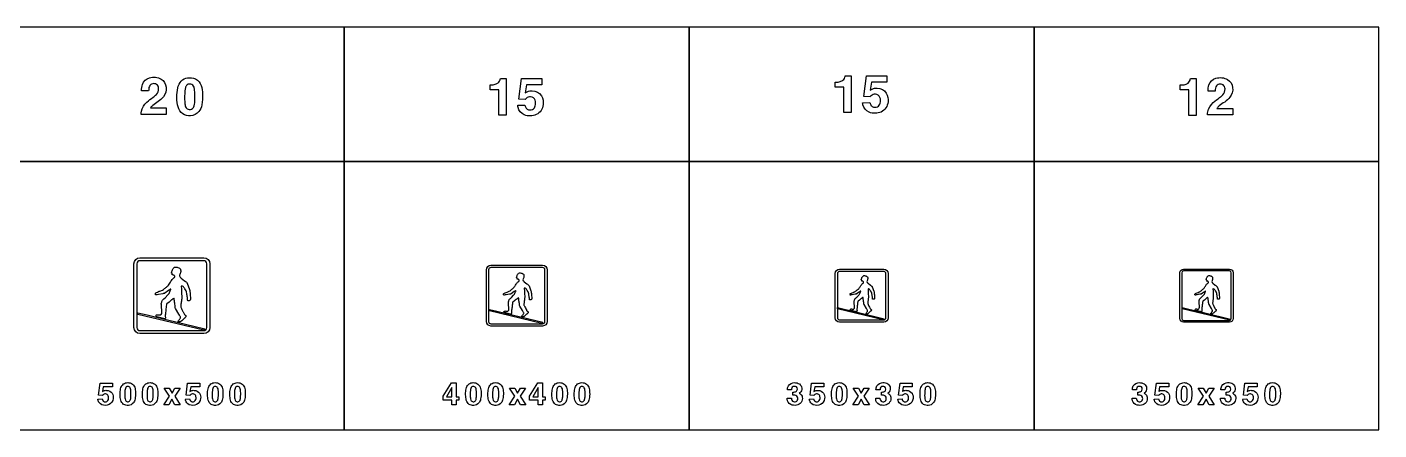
# Model space of a CAD drawing. Extents: x 0 to 18160, y 0 to 2655.
# Drawn here: x 9262 to 18160, y 0 to 2655 of the extents above; entities that cross this region are included whole.
import ezdxf

# ---------------------------------------------------------------- set-up
doc = ezdxf.new("R2010")
doc.units = 0
doc.header["$MEASUREMENT"] = 0

msp = doc.modelspace()

# ---------------------------------------------------------------- linework, layer by layer
for points in [[(9080, 1770), (11350, 1770), (11350, 2655), (9080, 2655)], [(11350, 1770), (13620, 1770), (13620, 2655), (11350, 2655)], [(13620, 1770), (15890, 1770), (15890, 2655), (13620, 2655)], [(15890, 1770), (18160, 1770), (18160, 2655), (15890, 2655)], [(9080, 0), (11350, 0), (11350, 1770), (9080, 1770)], [(11350, 0), (13620, 0), (13620, 1770), (11350, 1770)], [(13620, 0), (15890, 0), (15890, 1770), (13620, 1770)], [(15890, 0), (18160, 0), (18160, 1770), (15890, 1770)], [(14596.7, 806.338), (14639.8, 796.2), (14734.8, 773.603), (14902.2, 733.146), (14897.3, 726.339), (14596.7, 798.21)], [(16863.7, 806.67), (16907.7, 796.438), (17004.5, 773.631), (17182.4, 731.032), (17178.9, 723.827), (17178.3, 723.979), (16863.7, 798.467)], [(9989.81, 772.272), (10051.5, 757.789), (10187.2, 725.507), (10431.5, 666.441), (10424.5, 656.735), (9989.81, 760.66)], [(12305.3, 794.238), (12354.6, 782.651), (12463.1, 756.826), (12655.8, 710.265), (12650.4, 702.437), (12305.3, 784.948)], [(10198.2, 221.797), (10163.1, 276.346), (10197.9, 276.346), (10216.2, 242.294), (10234.9, 276.346), (10269, 276.346), (10233.5, 222.318), (10270, 166.299), (10235.4, 166.299), (10215.6, 202.389), (10195.2, 166.299), (10161, 166.299)], [(12001, 222.096), (12055.2, 309.963), (12087.1, 309.963), (12087.1, 219.228), (12103.3, 219.228), (12103.3, 196.409), (12087.1, 196.409), (12087.1, 165.058), (12058.6, 165.058), (12058.6, 196.409), (12001, 196.409)], [(12058.6, 280.769), (12022.6, 219.228), (12058.6, 219.228)], [(12472.5, 221.797), (12437.4, 276.346), (12472.2, 276.346), (12490.5, 242.294), (12509.2, 276.346), (12543.3, 276.346), (12507.8, 222.318), (12544.3, 166.299), (12509.7, 166.299), (12489.9, 202.389), (12469.5, 166.299), (12435.3, 166.299)], [(12569, 222.114), (12623.3, 309.981), (12655.1, 309.981), (12655.1, 219.246), (12671.3, 219.246), (12671.3, 196.427), (12655.1, 196.427), (12655.1, 165.076), (12626.6, 165.076), (12626.6, 196.427), (12569, 196.427)], [(12626.6, 280.787), (12590.6, 219.246), (12626.6, 219.246)], [(14734.2, 221.783), (14699.1, 276.332), (14733.9, 276.332), (14752.1, 242.28), (14770.8, 276.333), (14805, 276.333), (14769.4, 222.304), (14806, 166.285), (14771.4, 166.285), (14751.6, 202.375), (14731.2, 166.285), (14697, 166.285)], [(17004.2, 221.783), (16969.1, 276.332), (17003.9, 276.332), (17022.1, 242.28), (17040.8, 276.333), (17075, 276.333), (17039.4, 222.304), (17076, 166.285), (17041.4, 166.285), (17021.6, 202.375), (17001.2, 166.285), (16967, 166.285)]]:
    msp.add_lwpolyline(points, close=True)
for points in [[(10012.9, 2078.85, -0.0640343), (10014.2, 2099.78, -0.161687), (10050, 2160.33, -0.0283718), (10091.8, 2192.71, 0.0545111), (10112.7, 2210.64, 0.192461), (10127.7, 2250.18, 0.234238), (10114.1, 2276.56, 0.196223), (10088.8, 2281.34, 0.252425), (10066.8, 2264.16, 0.0856617), (10062.7, 2247.14, 0.0202329), (10062, 2235.45), (10015.3, 2235.45, -0.0983795), (10021.4, 2276.76, -0.245047), (10067.6, 2319.89, -0.207102), (10144.5, 2311.55, -0.233443), (10177, 2259.22, -0.20961), (10158.8, 2195.04, -0.0785124), (10124.9, 2163.57, 0.0107372), (10089.1, 2137.78, 0.0665092), (10073.2, 2121.74), (10177.7, 2121.74), (10177.7, 2078.85)], [(10247.9, 2191.49, -0.0563084), (10253.9, 2254.33, -0.130301), (10276.1, 2298.12, -0.174843), (10317.9, 2319.53, -0.147552), (10371, 2312.9, -0.192146), (10407.8, 2269.73, -0.0833996), (10417.1, 2212.7, -0.0545507), (10412.1, 2141.92, -0.116773), (10393, 2097.85, -0.221099), (10338.1, 2070.16, -0.162564), (10286.7, 2082.68, -0.174743), (10255.4, 2128.1, -0.0640867), (10247.9, 2186.79)], [(12310.9, 2274.45), (12324.1, 2274.45, 0.0261527), (12330.1, 2275.12, 0.0824327), (12354.9, 2282.34, 0.211118), (12374.9, 2306.08, 0.0230957), (12377.6, 2315.99), (12415.7, 2315.99), (12415.7, 2074.01), (12367.1, 2074.01), (12367.1, 2241.03), (12310.9, 2241.03)], [(12491, 2139), (12538, 2140.78, 0.0452719), (12544.4, 2124.55, 0.0567733), (12549.1, 2117.67, 0.070207), (12553.5, 2114.2, 0.264984), (12589.6, 2112.3, 0.20748), (12607, 2135.41, 0.147389), (12605.8, 2173.44, 0.308532), (12576.4, 2194.85, 0.215743), (12546.7, 2184.62, 0.028781), (12541.3, 2178.38), (12498.7, 2180.39), (12516.5, 2315.07), (12650.5, 2315.07), (12650.5, 2273.2), (12550.1, 2273.2), (12541.1, 2221.19, -0.0211252), (12554.1, 2228.73, -0.121371), (12587.4, 2234.58, -0.244671), (12647.2, 2202.63, -0.173069), (12658.8, 2143.5, -0.256779), (12613.6, 2077.51, -0.199585), (12534, 2076.44, -0.245625), (12493.7, 2125.34, -0.0170062)], [(14580.9, 2291.94), (14594, 2291.94, 0.0261527), (14600.1, 2292.61, 0.0824327), (14624.9, 2299.84, 0.211118), (14644.9, 2323.58, 0.0230957), (14647.6, 2333.49), (14685.7, 2333.49), (14685.7, 2091.51), (14637.1, 2091.51), (14637.1, 2258.53), (14580.9, 2258.53)], [(14761, 2156.5), (14808, 2158.28, 0.0452719), (14814.4, 2142.04, 0.0567733), (14819.1, 2135.17, 0.070207), (14823.5, 2131.7, 0.264984), (14859.6, 2129.8, 0.20748), (14877, 2152.9, 0.147389), (14875.8, 2190.94, 0.308532), (14846.4, 2212.34, 0.215743), (14816.7, 2202.11, 0.028781), (14811.3, 2195.87), (14768.7, 2197.89), (14786.5, 2332.56), (14920.5, 2332.56), (14920.5, 2290.7), (14820.1, 2290.7), (14811.1, 2238.69, -0.0211252), (14824, 2246.23, -0.121371), (14857.4, 2252.08, -0.244671), (14917.2, 2220.12, -0.173069), (14928.7, 2161, -0.256779), (14883.6, 2095.01, -0.199585), (14804, 2093.94, -0.245625), (14763.7, 2142.83, -0.0170062)], [(16852.4, 2273.43), (16865.5, 2273.43, 0.0261527), (16871.5, 2274.1, 0.0824327), (16896.4, 2281.32, 0.211118), (16916.4, 2305.06, 0.0230957), (16919, 2314.97), (16957.1, 2314.97), (16957.1, 2072.99), (16908.5, 2072.99), (16908.5, 2240.01), (16852.4, 2240.01)], [(17032.5, 2075.98, -0.0640343), (17033.8, 2096.92, -0.161687), (17069.6, 2157.46, -0.0283718), (17111.4, 2189.85, 0.0545111), (17132.3, 2207.78, 0.192461), (17147.3, 2247.31, 0.234238), (17133.7, 2273.69, 0.196223), (17108.4, 2278.47, 0.252425), (17086.4, 2261.29, 0.0856617), (17082.3, 2244.27, 0.0202329), (17081.6, 2232.58), (17034.9, 2232.58, -0.0983795), (17041, 2273.89, -0.245047), (17087.1, 2317.02, -0.207102), (17164.1, 2308.69, -0.233443), (17196.6, 2256.36, -0.20961), (17178.4, 2192.18, -0.0785124), (17144.5, 2160.7, 0.0107372), (17108.7, 2134.91, 0.0665092), (17092.8, 2118.88), (17197.3, 2118.88), (17197.3, 2075.98)], [(10299.2, 2160.96, 0.0124589), (10299.8, 2154.64, 0.0668192), (10305.4, 2129.25, 0.615362), (10356.3, 2123.64, 0.0726881), (10361.7, 2136.67, 0.0588562), (10366.4, 2173.95, 0.0389037), (10364.8, 2240.94, 0.084671), (10358.2, 2264.28, 0.156013), (10346.8, 2276.44, 0.143208), (10331, 2279.4, 0.172584), (10315.3, 2273.2, 0.132565), (10305.3, 2257.64, 0.0498315), (10300.8, 2235.92, 0.0368731)], [(10005, 635, -0.414213), (9965, 675), (9965, 1095, -0.414213), (10005, 1135), (10425, 1135, -0.414213), (10465, 1095), (10465, 675, -0.414213), (10425, 635)], [(10005, 655), (10425, 655, 0.414213), (10445, 675), (10445, 1095, 0.414213), (10425, 1115), (10005, 1115, 0.414213), (9985, 1095), (9985, 675, 0.414213)], [(10288.3, 944.707, 0.0446932), (10279.4, 948.202, 0.077893), (10277.8, 948.288, 0.227374), (10276.8, 947.604, 0.127463), (10276.4, 945.572, 0.069197), (10276.7, 942.308, -0.0236577), (10277.5, 927.654), (10278.4, 908.749), (10279.8, 871.632, -0.0393172), (10278.4, 857.065, -0.00699194), (10276.7, 841.584, -0.0621036), (10275.3, 833.986, 0.090041), (10274.8, 828.438, -0.0430668), (10273.4, 817.185, 0.135303), (10274, 808.812, 0.0215818), (10278.1, 800.364, 0.0248167), (10285.1, 785.729, -0.00724615), (10293.4, 769.061, 0.0669939), (10297.7, 760.795, 0.0991191), (10302.1, 757.246, -0.0704412), (10306.7, 753.972, -0.177811), (10307.8, 751.305, -0.0953248), (10307, 745.392, -0.141144), (10302.1, 739.801, 0.0754239), (10298.8, 736.966, -0.0607281), (10296, 734.299, 0.0118854), (10285.1, 724.585, -0.00503768), (10274.5, 715.168, -0.153874), (10266.7, 711.702, -0.194321), (10257.1, 714.574, -0.314068), (10256.4, 717.098, -0.0952224), (10258, 719.881, 0.031003), (10264.4, 728.174, 0.00912081), (10270, 735.052, 0.242508), (10271.7, 744.742, 0.0630563), (10268, 751.648, 0.00606811), (10261.3, 763.101), (10239.8, 799.961, -0.119155), (10236.7, 811.212, 0.0362035), (10234.3, 828.638, -0.0211019), (10232.8, 843.129, -0.00767335), (10230.7, 856.991, 0.0330462), (10229.8, 865.285, 0.0748371), (10228.7, 867.679, 0.11692), (10227.4, 867.639), (10225.3, 866.595, 0.116089), (10219.4, 862.769, -0.0580046), (10213.7, 857.955, 0.0247831), (10212.7, 857.334, 0.0634138), (10210.8, 855.351, -0.091529), (10209, 853.649, 0.0104253), (10196.3, 843.126), (10182.8, 831.594, 0.187024), (10179, 824.032, -0.0189808), (10177, 807.245, 0.0477853), (10175.4, 790.319, -0.020261), (10173.1, 774.482, 0.0299299), (10172.1, 760.242, -0.042046), (10171.1, 755.619, 0.126755), (10171.7, 747.474, -0.0912743), (10172.7, 741.094, -0.131024), (10170.5, 734.786, -0.291019), (10166.3, 732.725, -0.0242204), (10151.8, 736.242, -0.0259325), (10133.3, 741.131, -0.0159795), (10115, 745.681, -0.108999), (10111, 747.845, -0.394415), (10111.1, 756.308, -0.0590424), (10113.4, 758.582, -0.13712), (10117, 759.436, -0.0110642), (10125.3, 758.999, -0.0166524), (10137.7, 758.362, 0.240511), (10144, 760.875, 0.218268), (10148.8, 775.356), (10145.8, 822.258), (10145.7, 823.648, -0.125267), (10146.7, 836.896, 0.0336715), (10149.5, 846.455, -0.117031), (10153.3, 854.795, -0.0231996), (10162, 863.141), (10169.8, 871.701), (10188.8, 890.686, 0.0772571), (10196, 898.705, 0.00862325), (10201.5, 911.182, 0.0481538), (10205.8, 921.032, -0.0382556), (10207.1, 925.161, 0.0967197), (10207.5, 927.118, 0.116828), (10206.8, 928.034, 0.0721212), (10205.8, 927.701, 0.0140453), (10203.5, 925.904, -0.0728078), (10201.8, 924.874, 0.0434108), (10201, 924.412, 0.0333448), (10197.4, 921.511, -0.0366603), (10193.7, 919.024), (10168.3, 901.041, -0.0453645), (10165.3, 899.458, -0.0642771), (10161.3, 898.861, 0.0467326), (10154.4, 897.689), (10126.7, 892.785, -0.0323884), (10111.3, 890.466, -0.0984311), (10108, 890.892, -0.217428), (10106.8, 892.035, -0.0104361), (10106.5, 892.774, -0.179425), (10106.5, 900.164, -0.176309), (10113, 906.115, -0.00803312), (10126.5, 911.582, -0.0124767), (10146.5, 919.515, 0.0718664), (10159, 925.655), (10165.4, 931.309, 0.008955), (10182.8, 945.654, 0.073143), (10193, 955.064, -0.0140528), (10201, 967.425, -0.00765631), (10217.3, 991.295, -0.0962904), (10225.7, 1000.48, -0.00472013), (10231, 1003.66, 0.13848), (10233, 1005.62, 0.158345), (10233.8, 1012.52, 0.0607291), (10233.1, 1014.83, 0.092505), (10232.1, 1016.09, -0.0460063), (10230.3, 1017.82, 0.173185), (10225.1, 1020.69, -0.0168497), (10219.1, 1022, -0.0923272), (10217.4, 1022.63, -0.289369), (10216.8, 1023.96, -0.0166644), (10217.4, 1027.44, 0.163048), (10217, 1030.46, 0.120814), (10214.8, 1032.81, -0.0578778), (10213.1, 1034.25, -0.158282), (10212.7, 1035.39, -0.148756), (10213.1, 1036.88), (10213.5, 1037.7, 0.123571), (10215.5, 1043.73, -0.0814883), (10219, 1055.32, -0.0846761), (10223.1, 1063.03, -0.00900203), (10229.5, 1069.89, -0.171702), (10236.3, 1073.31, -0.0729954), (10250, 1072.11, -0.00588775), (10260, 1068.96), (10261.4, 1068.16, -0.00839261), (10269.4, 1062.18, -0.0964295), (10271.4, 1060.15, -0.0750886), (10272.7, 1054.13, 0.0104129), (10273.3, 1043.09, -0.0121567), (10271.5, 1034.6, -0.0480366), (10267.7, 1025.43, 0.27687), (10268.4, 1007.77, 0.0722785), (10275.8, 1000.88), (10297.8, 983.635, 0.0264683), (10308.3, 975.492, -0.0906418), (10314.1, 970.345, -0.0680875), (10315.5, 967.005), (10330.3, 926.062, -0.0505736), (10334.1, 912.812, 0.00714958), (10335.5, 891.972), (10337.5, 866.335, -0.0678109), (10337.3, 858.646, -0.22691), (10333.4, 853.039, -0.00823567), (10330, 851.502, -0.0191068), (10328.5, 850.735, -0.187239), (10321.3, 850.939, -0.193411), (10319.4, 852.668, -0.0861326), (10318.5, 856.549, 0.0422482), (10316.7, 872.384, -0.0284784), (10314.5, 888.268, -0.0130325), (10314.7, 889.975, 0.101488), (10314.5, 890.898, 0.26349), (10314, 891.439, -0.0307206), (10311.8, 908.141, 0.120423), (10308.3, 916.707), (10300.5, 929.082, -0.00798707), (10294.1, 939.562, 0.156014)], [(12315, 685, -0.414213), (12285, 715), (12285, 1055, -0.414213), (12315, 1085), (12655, 1085, -0.414213), (12685, 1055), (12685, 715, -0.414213), (12655, 685)], [(12315, 700), (12655, 700, 0.414213), (12670, 715), (12670, 1055, 0.414213), (12655, 1070), (12315, 1070, 0.414213), (12300, 1055), (12300, 715, 0.414213)], [(12544, 932.185, 0.0446932), (12536.9, 934.982, 0.077893), (12535.7, 935.05, 0.227374), (12534.9, 934.503, 0.127463), (12534.5, 932.878, 0.069197), (12534.8, 930.266, -0.0236577), (12535.5, 918.543), (12536.1, 903.419), (12537.3, 873.726, -0.0393172), (12536.1, 862.072, -0.00699194), (12534.8, 849.687, -0.0621036), (12533.6, 843.609, 0.090041), (12533.3, 839.17, -0.0430668), (12532.1, 830.168, 0.135303), (12532.6, 823.47, 0.0215818), (12535.9, 816.711, 0.0248167), (12541.5, 805.004, -0.00724615), (12548.1, 791.669, 0.0669939), (12551.6, 785.056, 0.0991191), (12555.1, 782.217, -0.0704412), (12558.8, 779.598, -0.177811), (12559.7, 777.464, -0.0953248), (12559, 772.734, -0.141144), (12555.1, 768.261, 0.0754239), (12552.5, 765.993, -0.0607281), (12550.2, 763.859, 0.0118854), (12541.5, 756.088, -0.00503768), (12533.1, 748.554, -0.153874), (12526.8, 745.782, -0.194321), (12519.1, 748.079, -0.314068), (12518.5, 750.098, -0.0952224), (12519.8, 752.325, 0.031003), (12524.9, 758.959, 0.00912081), (12529.4, 764.462, 0.242508), (12530.8, 772.214, 0.0630563), (12527.8, 777.738, 0.00606811), (12522.4, 786.901), (12505.3, 816.389, -0.119155), (12502.8, 825.39, 0.0362035), (12500.8, 839.33, -0.0211019), (12499.7, 850.923, -0.00767335), (12498, 862.013, 0.0330462), (12497.3, 868.648, 0.0748371), (12496.4, 870.563, 0.11692), (12495.3, 870.531), (12493.6, 869.696, 0.116089), (12488.9, 866.635, -0.0580046), (12484.4, 862.784, 0.0247831), (12483.6, 862.287, 0.0634138), (12482.1, 860.701, -0.091529), (12480.6, 859.339, 0.0104253), (12470.4, 850.921), (12459.7, 841.695, 0.187024), (12456.6, 835.646, -0.0189808), (12455, 822.216, 0.0477853), (12453.7, 808.675, -0.020261), (12451.9, 796.006, 0.0299299), (12451.1, 784.614, -0.042046), (12450.3, 780.915, 0.126755), (12450.8, 774.399, -0.0912743), (12451.6, 769.295, -0.131024), (12449.9, 764.249, -0.291019), (12446.4, 762.6, -0.0242204), (12434.9, 765.414, -0.0259325), (12420, 769.325, -0.0159795), (12405.4, 772.965, -0.108999), (12402.2, 774.696, -0.394415), (12402.3, 781.466, -0.0590424), (12404.1, 783.286, -0.13712), (12407, 783.969, -0.0110642), (12413.6, 783.619, -0.0166524), (12423.6, 783.11, 0.240511), (12428.6, 785.12, 0.218268), (12432.5, 796.705), (12430.1, 834.226), (12430, 835.338, -0.125267), (12430.8, 845.937, 0.0336715), (12433.1, 853.584, -0.117031), (12436, 860.256, -0.0231996), (12443, 866.933), (12449.3, 873.781), (12464.5, 888.969, 0.0772571), (12470.2, 895.384, 0.00862325), (12474.7, 905.366, 0.0481538), (12478.1, 913.246, -0.0382556), (12479.1, 916.549, 0.0967197), (12479.5, 918.114, 0.116828), (12478.9, 918.847, 0.0721212), (12478.1, 918.581, 0.0140453), (12476.3, 917.143, -0.0728078), (12474.9, 916.319, 0.0434108), (12474.2, 915.95, 0.0333448), (12471.3, 913.629, -0.0366603), (12468.4, 911.639), (12448, 897.253, -0.0453645), (12445.6, 895.986, -0.0642771), (12442.4, 895.509, 0.0467326), (12436.9, 894.572), (12414.8, 890.648, -0.0323884), (12402.4, 888.793, -0.0984311), (12399.8, 889.134, -0.217428), (12398.9, 890.048, -0.0104361), (12398.7, 890.639, -0.179425), (12398.7, 896.551, -0.176309), (12403.8, 901.312, -0.00803312), (12414.7, 905.686, -0.0124767), (12430.7, 912.032, 0.0718664), (12440.6, 916.944), (12445.7, 921.468, 0.008955), (12459.7, 932.943, 0.073143), (12467.8, 940.471, -0.0140528), (12474.2, 950.36, -0.00765631), (12487.2, 969.456, -0.0962904), (12494, 976.801, -0.00472013), (12498.2, 979.35, 0.13848), (12499.8, 980.918, 0.158345), (12500.5, 986.438, 0.0607291), (12499.9, 988.287, 0.092505), (12499.1, 989.293, -0.0460063), (12497.6, 990.678, 0.173185), (12493.5, 992.97, -0.0168497), (12488.7, 994.02, -0.0923272), (12487.3, 994.526, -0.289369), (12486.9, 995.589, -0.0166644), (12487.3, 998.369, 0.163048), (12487, 1000.79, 0.120814), (12485.3, 1002.67, -0.0578778), (12483.9, 1003.82, -0.158282), (12483.6, 1004.73, -0.148756), (12483.9, 1005.92), (12484.3, 1006.58, 0.123571), (12485.9, 1011.4, -0.0814883), (12488.6, 1020.68, -0.0846761), (12491.9, 1026.85, -0.00900203), (12497.1, 1032.33, -0.171702), (12502.4, 1035.06, -0.0729954), (12513.4, 1034.1, -0.00588775), (12521.4, 1031.59), (12522.5, 1030.95, -0.00839261), (12528.9, 1026.16, -0.0964295), (12530.5, 1024.54, -0.0750886), (12531.6, 1019.73, 0.0104129), (12532, 1010.89, -0.0121567), (12530.7, 1004.1, -0.0480366), (12527.6, 996.76, 0.27687), (12528.1, 982.639, 0.0722785), (12534.1, 977.125), (12551.7, 963.328, 0.0264683), (12560, 956.814, -0.0906418), (12564.7, 952.696, -0.0680875), (12565.9, 950.024), (12577.6, 917.27, -0.0505736), (12580.7, 906.67, 0.00714958), (12581.9, 889.998), (12583.5, 869.488, -0.0678109), (12583.2, 863.337, -0.22691), (12580.1, 858.851, -0.00823567), (12577.4, 857.622, -0.0191068), (12576.3, 857.008, -0.187239), (12570.4, 857.171, -0.193411), (12568.9, 858.554, -0.0861326), (12568.3, 861.659, 0.0422482), (12566.8, 874.327, -0.0284784), (12565.1, 887.034, -0.0130325), (12565.2, 888.4, 0.101488), (12565.1, 889.138, 0.26349), (12564.6, 889.572, -0.0307206), (12562.9, 902.933, 0.120423), (12560, 909.785), (12553.9, 919.686, -0.00798707), (12548.7, 928.07, 0.156014)], [(14610, 710, -0.414213), (14580, 740), (14580, 1030, -0.414213), (14610, 1060), (14900, 1060, -0.414213), (14930, 1030), (14930, 740, -0.414213), (14900, 710)], [(14610, 725), (14900, 725, 0.414213), (14915, 740), (14915, 1030, 0.414213), (14900, 1045), (14610, 1045, 0.414213), (14595, 1030), (14595, 740, 0.414213)], [(14805.6, 927.041, 0.0446932), (14799.4, 929.488, 0.077893), (14798.3, 929.548, 0.227374), (14797.6, 929.069, 0.127463), (14797.3, 927.647, 0.069197), (14797.5, 925.362, -0.0236577), (14798.1, 915.104), (14798.7, 901.871), (14799.7, 875.889, -0.0393172), (14798.7, 865.691, -0.00699194), (14797.5, 854.854, -0.0621036), (14796.5, 849.536, 0.090041), (14796.2, 845.652, -0.0430668), (14795.2, 837.775, 0.135303), (14795.6, 831.915, 0.0215818), (14798.5, 826.001, 0.0248167), (14803.4, 815.757, -0.00724615), (14809.2, 804.089, 0.0669939), (14812.2, 798.303, 0.0991191), (14815.3, 795.819, -0.0704412), (14818.5, 793.527, -0.177811), (14819.3, 791.66, -0.0953248), (14818.7, 787.521, -0.141144), (14815.3, 783.607, 0.0754239), (14813, 781.623, -0.0607281), (14811, 779.756, 0.0118854), (14803.4, 772.956, -0.00503768), (14796, 766.364, -0.153874), (14790.5, 763.938, -0.194321), (14783.8, 765.948, -0.314068), (14783.3, 767.715, -0.0952224), (14784.4, 769.663, 0.031003), (14788.9, 775.468, 0.00912081), (14792.8, 780.283, 0.242508), (14794, 787.066, 0.0630563), (14791.4, 791.9, 0.00606811), (14786.7, 799.917), (14771.7, 825.719, -0.119155), (14769.5, 833.595, 0.0362035), (14767.8, 845.792, -0.0211019), (14766.8, 855.936, -0.00767335), (14765.3, 865.639, 0.0330462), (14764.7, 871.445, 0.0748371), (14763.9, 873.121, 0.11692), (14763, 873.093), (14761.5, 872.362, 0.116089), (14757.4, 869.684, -0.0580046), (14753.4, 866.314, 0.0247831), (14752.7, 865.879, 0.0634138), (14751.4, 864.491, -0.091529), (14750.1, 863.3, 0.0104253), (14741.2, 855.934), (14731.8, 847.861, 0.187024), (14729.1, 842.568, -0.0189808), (14727.7, 830.818, 0.0477853), (14726.6, 818.97, -0.020261), (14725, 807.884, 0.0299299), (14724.3, 797.916, -0.042046), (14723.6, 794.68, 0.126755), (14724, 788.978, -0.0912743), (14724.7, 784.512, -0.131024), (14723.2, 780.097, -0.291019), (14720.2, 778.654, -0.0242204), (14710.1, 781.116, -0.0259325), (14697.1, 784.538, -0.0159795), (14684.3, 787.723, -0.108999), (14681.5, 789.238, -0.394415), (14681.6, 795.162, -0.0590424), (14683.2, 796.754, -0.13712), (14685.7, 797.352, -0.0110642), (14691.5, 797.046, -0.0166524), (14700.2, 796.6, 0.240511), (14704.6, 798.359, 0.218268), (14708, 808.496), (14705.9, 841.326), (14705.8, 842.299, -0.125267), (14706.5, 851.573, 0.0336715), (14708.5, 858.264, -0.117031), (14711.1, 864.102, -0.0231996), (14717.2, 869.944), (14722.7, 875.937), (14736, 889.227, 0.0772571), (14741, 894.84, 0.00862325), (14744.9, 903.574, 0.0481538), (14747.9, 910.469, -0.0382556), (14748.8, 913.359, 0.0967197), (14749.1, 914.729, 0.116828), (14748.6, 915.37, 0.0721212), (14747.9, 915.137, 0.0140453), (14746.3, 913.879, -0.0728078), (14745.1, 913.158, 0.0434108), (14744.5, 912.835, 0.0333448), (14742, 910.804, -0.0366603), (14739.4, 909.063), (14721.6, 896.475, -0.0453645), (14719.5, 895.367, -0.0642771), (14716.7, 894.949, 0.0467326), (14711.9, 894.129), (14692.5, 890.696, -0.0323884), (14681.7, 889.073, -0.0984311), (14679.4, 889.371, -0.217428), (14678.6, 890.171, -0.0104361), (14678.4, 890.688, -0.179425), (14678.4, 895.861, -0.176309), (14682.9, 900.027, -0.00803312), (14692.4, 903.854, -0.0124767), (14706.4, 909.407, 0.0718664), (14715.1, 913.705), (14719.6, 917.663, 0.008955), (14731.8, 927.704, 0.073143), (14738.9, 934.291, -0.0140528), (14744.5, 942.944, -0.00765631), (14755.9, 959.653, -0.0962904), (14761.8, 966.08, -0.00472013), (14765.5, 968.31, 0.13848), (14766.9, 969.682, 0.158345), (14767.5, 974.512, 0.0607291), (14767, 976.13, 0.092505), (14766.3, 977.01, -0.0460063), (14765, 978.222, 0.173185), (14761.4, 980.228, -0.0168497), (14757.2, 981.146, -0.0923272), (14756, 981.589, -0.289369), (14755.6, 982.519, -0.0166644), (14756, 984.952, 0.163048), (14755.7, 987.071, 0.120814), (14754.2, 988.711, -0.0578778), (14753, 989.719, -0.158282), (14752.7, 990.516, -0.148756), (14753, 991.563), (14753.3, 992.138, 0.123571), (14754.7, 996.354, -0.0814883), (14757.1, 1004.47, -0.0846761), (14760, 1009.87, -0.00900203), (14764.5, 1014.67, -0.171702), (14769.2, 1017.06, -0.0729954), (14778.8, 1016.22, -0.00588775), (14785.8, 1014.02), (14786.8, 1013.46, -0.00839261), (14792.4, 1009.27, -0.0964295), (14793.8, 1007.85, -0.0750886), (14794.7, 1003.64, 0.0104129), (14795.1, 995.908, -0.0121567), (14793.9, 989.969, -0.0480366), (14791.2, 983.544, 0.27687), (14791.7, 971.188, 0.0722785), (14796.9, 966.363), (14812.3, 954.291, 0.0264683), (14819.6, 948.591, -0.0906418), (14823.7, 944.988, -0.0680875), (14824.7, 942.65), (14835, 913.99, -0.0505736), (14837.7, 904.715, 0.00714958), (14838.7, 890.127), (14840.1, 872.18, -0.0678109), (14839.9, 866.798, -0.22691), (14837.2, 862.873, -0.00823567), (14834.8, 861.797, -0.0191068), (14833.8, 861.26, -0.187239), (14828.7, 861.403, -0.193411), (14827.4, 862.613, -0.0861326), (14826.8, 865.33, 0.0422482), (14825.5, 876.415, -0.0284784), (14824, 887.534, -0.0130325), (14824.1, 888.729, 0.101488), (14824, 889.375, 0.26349), (14823.6, 889.754, -0.0307206), (14822.1, 901.445, 0.120423), (14819.6, 907.441), (14814.2, 916.104, -0.00798707), (14809.7, 923.44, 0.156014)], [(16874, 710, -0.414213), (16850, 734), (16850, 1036, -0.414213), (16874, 1060), (17176, 1060, -0.414213), (17200, 1036), (17200, 734, -0.414213), (17176, 710)], [(16874, 721.963), (17176, 721.963, 0.414213), (17188, 733.963), (17188, 1035.96, 0.414213), (17176, 1047.96), (16874, 1047.96, 0.414213), (16862, 1035.96), (16862, 733.963, 0.414213)], [(17075.6, 927.041, 0.0446932), (17069.4, 929.488, 0.077893), (17068.3, 929.548, 0.227374), (17067.6, 929.069, 0.127463), (17067.3, 927.647, 0.069197), (17067.5, 925.362, -0.0236577), (17068.1, 915.104), (17068.7, 901.871), (17069.7, 875.889, -0.0393172), (17068.7, 865.691, -0.00699194), (17067.5, 854.854, -0.0621036), (17066.5, 849.536, 0.090041), (17066.2, 845.652, -0.0430668), (17065.2, 837.775, 0.135303), (17065.6, 831.915, 0.0215818), (17068.5, 826.001, 0.0248167), (17073.4, 815.757, -0.00724615), (17079.2, 804.089, 0.0669939), (17082.2, 798.303, 0.0991191), (17085.3, 795.819, -0.0704412), (17088.5, 793.527, -0.177811), (17089.3, 791.66, -0.0953248), (17088.7, 787.521, -0.141144), (17085.3, 783.607, 0.0754239), (17083, 781.623, -0.0607281), (17081, 779.756, 0.0118854), (17073.4, 772.956, -0.00503768), (17066, 766.364, -0.153874), (17060.5, 763.938, -0.194321), (17053.8, 765.948, -0.314068), (17053.3, 767.715, -0.0952224), (17054.4, 769.663, 0.031003), (17058.9, 775.468, 0.00912081), (17062.8, 780.283, 0.242508), (17064, 787.066, 0.0630563), (17061.4, 791.9, 0.00606811), (17056.7, 799.917), (17041.7, 825.719, -0.119155), (17039.5, 833.595, 0.0362035), (17037.8, 845.792, -0.0211019), (17036.8, 855.936, -0.00767335), (17035.3, 865.639, 0.0330462), (17034.7, 871.445, 0.0748371), (17033.9, 873.121, 0.11692), (17033, 873.093), (17031.5, 872.362, 0.116089), (17027.4, 869.684, -0.0580046), (17023.4, 866.314, 0.0247831), (17022.7, 865.879, 0.0634138), (17021.4, 864.491, -0.091529), (17020.1, 863.3, 0.0104253), (17011.2, 855.934), (17001.8, 847.861, 0.187024), (16999.1, 842.568, -0.0189808), (16997.7, 830.818, 0.0477853), (16996.6, 818.97, -0.020261), (16995, 807.884, 0.0299299), (16994.3, 797.916, -0.042046), (16993.6, 794.68, 0.126755), (16994, 788.978, -0.0912743), (16994.7, 784.512, -0.131024), (16993.2, 780.097, -0.291019), (16990.2, 778.654, -0.0242204), (16980.1, 781.116, -0.0259325), (16967.1, 784.538, -0.0159795), (16954.3, 787.723, -0.108999), (16951.5, 789.238, -0.394415), (16951.6, 795.162, -0.0590424), (16953.2, 796.754, -0.13712), (16955.7, 797.352, -0.0110642), (16961.5, 797.046, -0.0166524), (16970.2, 796.6, 0.240511), (16974.6, 798.359, 0.218268), (16978, 808.496), (16975.9, 841.326), (16975.8, 842.299, -0.125267), (16976.5, 851.573, 0.0336715), (16978.5, 858.264, -0.117031), (16981.1, 864.102, -0.0231996), (16987.2, 869.944), (16992.7, 875.937), (17006, 889.227, 0.0772571), (17011, 894.84, 0.00862325), (17014.9, 903.574, 0.0481538), (17017.9, 910.469, -0.0382556), (17018.8, 913.359, 0.0967197), (17019.1, 914.729, 0.116828), (17018.6, 915.37, 0.0721212), (17017.9, 915.137, 0.0140453), (17016.3, 913.879, -0.0728078), (17015.1, 913.158, 0.0434108), (17014.5, 912.835, 0.0333448), (17012, 910.804, -0.0366603), (17009.4, 909.063), (16991.6, 896.475, -0.0453645), (16989.5, 895.367, -0.0642771), (16986.7, 894.949, 0.0467326), (16981.9, 894.129), (16962.5, 890.696, -0.0323884), (16951.7, 889.073, -0.0984311), (16949.4, 889.371, -0.217428), (16948.6, 890.171, -0.0104361), (16948.4, 890.688, -0.179425), (16948.4, 895.861, -0.176309), (16952.9, 900.027, -0.00803312), (16962.4, 903.854, -0.0124767), (16976.4, 909.407, 0.0718664), (16985.1, 913.705), (16989.6, 917.663, 0.008955), (17001.8, 927.704, 0.073143), (17008.9, 934.291, -0.0140528), (17014.5, 942.944, -0.00765631), (17025.9, 959.653, -0.0962904), (17031.8, 966.08, -0.00472013), (17035.5, 968.31, 0.13848), (17036.9, 969.682, 0.158345), (17037.5, 974.512, 0.0607291), (17037, 976.13, 0.092505), (17036.3, 977.01, -0.0460063), (17035, 978.222, 0.173185), (17031.4, 980.228, -0.0168497), (17027.2, 981.146, -0.0923272), (17026, 981.589, -0.289369), (17025.6, 982.519, -0.0166644), (17026, 984.952, 0.163048), (17025.7, 987.071, 0.120814), (17024.2, 988.711, -0.0578778), (17023, 989.719, -0.158282), (17022.7, 990.516, -0.148756), (17023, 991.563), (17023.3, 992.138, 0.123571), (17024.7, 996.354, -0.0814883), (17027.1, 1004.47, -0.0846761), (17030, 1009.87, -0.00900203), (17034.5, 1014.67, -0.171702), (17039.2, 1017.06, -0.0729954), (17048.8, 1016.22, -0.00588775), (17055.8, 1014.02), (17056.8, 1013.46, -0.00839261), (17062.4, 1009.27, -0.0964295), (17063.8, 1007.85, -0.0750886), (17064.7, 1003.64, 0.0104129), (17065.1, 995.908, -0.0121567), (17063.9, 989.969, -0.0480366), (17061.2, 983.544, 0.27687), (17061.7, 971.188, 0.0722785), (17066.9, 966.363), (17082.3, 954.291, 0.0264683), (17089.6, 948.591, -0.0906418), (17093.7, 944.988, -0.0680875), (17094.7, 942.65), (17105, 913.99, -0.0505736), (17107.7, 904.715, 0.00714958), (17108.7, 890.127), (17110.1, 872.18, -0.0678109), (17109.9, 866.798, -0.22691), (17107.2, 862.873, -0.00823567), (17104.8, 861.797, -0.0191068), (17103.8, 861.26, -0.187239), (17098.7, 861.403, -0.193411), (17097.4, 862.613, -0.0861326), (17096.8, 865.33, 0.0422482), (17095.5, 876.415, -0.0284784), (17094, 887.534, -0.0130325), (17094.1, 888.729, 0.101488), (17094, 889.375, 0.26349), (17093.6, 889.754, -0.0307206), (17092.1, 901.445, 0.120423), (17089.6, 907.441), (17084.2, 916.104, -0.00798707), (17079.7, 923.44, 0.156014)], [(9727.75, 203.882), (9755.92, 204.948, 0.0452719), (9759.76, 195.209, 0.0567733), (9762.6, 191.086, 0.070207), (9765.26, 189, 0.264984), (9786.87, 187.863, 0.20748), (9797.32, 201.726, 0.147389), (9796.63, 224.545, 0.308532), (9779, 237.389, 0.215743), (9761.13, 231.252, 0.028781), (9757.91, 227.507), (9732.34, 228.716), (9743.03, 309.522), (9823.46, 309.522), (9823.46, 284.403), (9763.2, 284.403), (9757.82, 253.195, -0.0211252), (9765.57, 257.721, -0.121371), (9785.57, 261.228, -0.244671), (9821.44, 242.057, -0.173069), (9828.39, 206.583, -0.256779), (9801.28, 166.986, -0.199585), (9753.55, 166.346, -0.245625), (9729.38, 195.683, -0.0170062)], [(9874.18, 234.284, -0.0563084), (9877.8, 271.986, -0.130301), (9891.12, 298.265, -0.174843), (9916.22, 311.109, -0.147552), (9948.09, 307.128, -0.192146), (9970.17, 281.228, -0.0833996), (9975.72, 247.01, -0.0545507), (9972.71, 204.545, -0.116773), (9961.26, 178.1, -0.221099), (9928.35, 161.488, -0.162564), (9897.47, 169, -0.174743), (9878.71, 196.251, -0.0640867), (9874.23, 231.464)], [(9905.01, 215.967, 0.0124589), (9905.32, 212.175, 0.0668192), (9908.68, 196.938, 0.615362), (9939.23, 193.574, 0.0726881), (9942.5, 201.393, 0.0588562), (9945.32, 223.763, 0.0389037), (9944.34, 263.953, 0.084671), (9940.39, 277.957, 0.156013), (9933.52, 285.256, 0.143208), (9924.08, 287.033, 0.172584), (9914.63, 283.313, 0.132565), (9908.66, 273.976, 0.0498315), (9905.93, 260.943, 0.0368731)], [(10020.9, 234.284, -0.0563084), (10024.6, 271.986, -0.130301), (10037.9, 298.265, -0.174843), (10063, 311.109, -0.147552), (10094.8, 307.128, -0.192146), (10116.9, 281.227, -0.0833996), (10122.5, 247.009, -0.0545507), (10119.5, 204.545, -0.116773), (10108, 178.1, -0.221099), (10075.1, 161.488, -0.162564), (10044.2, 169, -0.174743), (10025.5, 196.251, -0.0640867), (10021, 231.465)], [(10051.8, 215.967, 0.0124589), (10052.1, 212.175, 0.0668192), (10055.4, 196.938, 0.615362), (10086, 193.574, 0.0726881), (10089.2, 201.393, 0.0588562), (10092.1, 223.763, 0.0389037), (10091.1, 263.953, 0.084671), (10087.1, 277.957, 0.156013), (10080.3, 285.256, 0.143208), (10070.8, 287.033, 0.172584), (10061.4, 283.313, 0.132565), (10055.4, 273.976, 0.0498315), (10052.7, 260.943, 0.0368731)], [(10303.3, 203.891), (10331.5, 204.957, 0.0452719), (10335.3, 195.218, 0.0567733), (10338.2, 191.095, 0.070207), (10340.8, 189.009, 0.264984), (10362.4, 187.872, 0.20748), (10372.9, 201.735, 0.147389), (10372.2, 224.554, 0.308532), (10354.6, 237.398, 0.215743), (10336.7, 231.261, 0.028781), (10333.5, 227.517), (10307.9, 228.725), (10318.6, 309.531), (10399, 309.531), (10399, 284.412), (10338.8, 284.412), (10333.4, 253.204, -0.0211252), (10341.1, 257.73, -0.121371), (10361.1, 261.237, -0.244671), (10397, 242.066, -0.173069), (10404, 206.592, -0.256779), (10376.8, 166.995, -0.199585), (10329.1, 166.355, -0.245625), (10305, 195.692, -0.0170062)], [(10449.7, 234.285, -0.0563084), (10453.4, 271.986, -0.130301), (10466.7, 298.266, -0.174843), (10491.8, 311.109, -0.147552), (10523.7, 307.128, -0.192146), (10545.7, 281.228, -0.0833996), (10551.3, 247.01, -0.0545507), (10548.3, 204.545, -0.116773), (10536.8, 178.1, -0.221099), (10503.9, 161.488, -0.162564), (10473, 169, -0.174743), (10454.3, 196.251, -0.0640867), (10449.8, 231.465)], [(10480.6, 215.967, 0.0124589), (10480.9, 212.176, 0.0668192), (10484.3, 196.939, 0.615362), (10514.8, 193.574, 0.0726881), (10518.1, 201.394, 0.0588562), (10520.9, 223.763, 0.0389037), (10519.9, 263.953, 0.084671), (10516, 277.958, 0.156013), (10509.1, 285.256, 0.143208), (10499.7, 287.033, 0.172584), (10490.2, 283.313, 0.132565), (10484.2, 273.977, 0.0498315), (10481.5, 260.943, 0.0368731)], [(10596.5, 234.275, -0.0563084), (10600.1, 271.977, -0.130301), (10613.4, 298.256, -0.174843), (10638.5, 311.1, -0.147552), (10670.4, 307.119, -0.192146), (10692.5, 281.219, -0.0833996), (10698, 247.001, -0.0545507), (10695, 204.536, -0.116773), (10683.6, 178.091, -0.221099), (10650.7, 161.479, -0.162564), (10619.8, 168.991, -0.174743), (10601, 196.242, -0.0640867), (10596.5, 231.455)], [(10627.3, 215.958, 0.0124589), (10627.6, 212.166, 0.0668192), (10631, 196.929, 0.615362), (10661.5, 193.565, 0.0726881), (10664.8, 201.384, 0.0588562), (10667.6, 223.754, 0.0389037), (10666.7, 263.944, 0.084671), (10662.7, 277.948, 0.156013), (10655.8, 285.247, 0.143208), (10646.4, 287.024, 0.172584), (10636.9, 283.304, 0.132565), (10631, 273.967, 0.0498315), (10628.2, 260.934, 0.0368731)], [(12148.5, 234.285, -0.0563084), (12152.1, 271.986, -0.130301), (12165.4, 298.266, -0.174843), (12190.5, 311.109, -0.147552), (12222.4, 307.128, -0.192146), (12244.5, 281.228, -0.0833996), (12250, 247.01, -0.0545507), (12247, 204.545, -0.116773), (12235.6, 178.1, -0.221099), (12202.7, 161.489, -0.162564), (12171.8, 169, -0.174743), (12153, 196.252, -0.0640867), (12148.5, 231.465)], [(12179.3, 215.967, 0.0124589), (12179.6, 212.176, 0.0668192), (12183, 196.939, 0.615362), (12213.5, 193.574, 0.0726881), (12216.8, 201.394, 0.0588562), (12219.6, 223.763, 0.0389037), (12218.6, 263.953, 0.084671), (12214.7, 277.958, 0.156013), (12207.8, 285.256, 0.143208), (12198.4, 287.034, 0.172584), (12188.9, 283.313, 0.132565), (12183, 273.977, 0.0498315), (12180.2, 260.943, 0.0368731)], [(12295.2, 234.285, -0.0563084), (12298.9, 271.986, -0.130301), (12312.2, 298.266, -0.174843), (12337.3, 311.109, -0.147552), (12369.1, 307.128, -0.192146), (12391.2, 281.228, -0.0833996), (12396.8, 247.01, -0.0545507), (12393.8, 204.545, -0.116773), (12382.3, 178.1, -0.221099), (12349.4, 161.489, -0.162564), (12318.5, 169.001, -0.174743), (12299.8, 196.252, -0.0640867), (12295.3, 231.465)], [(12326.1, 215.967, 0.0124589), (12326.4, 212.176, 0.0668192), (12329.7, 196.939, 0.615362), (12360.3, 193.574, 0.0726881), (12363.5, 201.394, 0.0588562), (12366.4, 223.763, 0.0389037), (12365.4, 263.953, 0.084671), (12361.4, 277.958, 0.156013), (12354.6, 285.256, 0.143208), (12345.1, 287.034, 0.172584), (12335.7, 283.313, 0.132565), (12329.7, 273.977, 0.0498315), (12327, 260.943, 0.0368731)], [(12716.5, 234.285, -0.0563084), (12720.1, 271.986, -0.130301), (12733.4, 298.265, -0.174843), (12758.5, 311.109, -0.147552), (12790.4, 307.128, -0.192146), (12812.5, 281.228, -0.0833996), (12818, 247.01, -0.0545507), (12815, 204.545, -0.116773), (12803.6, 178.1, -0.221099), (12770.7, 161.488, -0.162564), (12739.8, 169, -0.174743), (12721, 196.251, -0.0640867), (12716.5, 231.465)], [(12747.3, 215.967, 0.0124589), (12747.6, 212.176, 0.0668192), (12751, 196.939, 0.615362), (12781.5, 193.574, 0.0726881), (12784.8, 201.394, 0.0588562), (12787.6, 223.763, 0.0389037), (12786.7, 263.953, 0.084671), (12782.7, 277.957, 0.156013), (12775.8, 285.256, 0.143208), (12766.4, 287.033, 0.172584), (12757, 283.313, 0.132565), (12751, 273.976, 0.0498315), (12748.3, 260.943, 0.0368731)], [(12863.2, 234.275, -0.0563084), (12866.9, 271.977, -0.130301), (12880.2, 298.256, -0.174843), (12905.3, 311.1, -0.147552), (12937.2, 307.119, -0.192146), (12959.2, 281.218, -0.0833996), (12964.8, 247, -0.0545507), (12961.8, 204.536, -0.116773), (12950.3, 178.091, -0.221099), (12917.4, 161.479, -0.162564), (12886.5, 168.991, -0.174743), (12867.8, 196.242, -0.0640867), (12863.3, 231.455)], [(12894.1, 215.958, 0.0124589), (12894.4, 212.166, 0.0668192), (12897.8, 196.929, 0.615362), (12928.3, 193.565, 0.0726881), (12931.6, 201.384, 0.0588562), (12934.4, 223.754, 0.0389037), (12933.4, 263.944, 0.084671), (12929.5, 277.948, 0.156013), (12922.6, 285.247, 0.143208), (12913.2, 287.024, 0.172584), (12903.7, 283.304, 0.132565), (12897.7, 273.967, 0.0498315), (12895, 260.934, 0.0368731)], [(14264.9, 210.618), (14292.7, 210.618, 0.0411845), (14294, 201.495, 0.335066), (14312.3, 186.329, 0.276505), (14331.4, 195.049, 0.158203), (14334.8, 207.49, 0.0878221), (14333, 217.04, 0.217575), (14321.9, 227.158, 0.0882727), (14309.1, 229.03), (14302.7, 229.03), (14302.7, 250.192, 0.0282129), (14314.4, 250.547, 0.50028), (14330.6, 277.846, 0.235001), (14319.5, 286.874, 0.165496), (14304.1, 285.5, 0.220849), (14295.5, 275.571, 0.055705), (14293.8, 264.647), (14266.9, 264.647, -0.0488003), (14268, 278.201, -0.30773), (14302.6, 310.902, -0.146685), (14338.2, 307.348, -0.469869), (14354.2, 251.684, -0.0891152), (14346.9, 244.623), (14344.4, 242.822, -0.0245333), (14351.1, 238.983, -0.202429), (14364.5, 216.969, -0.422325), (14326.8, 163.296, -0.154301), (14288.4, 167.609, -0.287878), (14265, 204.03, -0.0143877)], [(14410.5, 203.85), (14438.6, 204.916, 0.0452719), (14442.5, 195.177, 0.0567733), (14445.3, 191.054, 0.070207), (14448, 188.968, 0.264984), (14469.6, 187.831, 0.20748), (14480, 201.694, 0.147389), (14479.4, 224.513, 0.308532), (14461.7, 237.357, 0.215743), (14443.9, 231.219, 0.028781), (14440.6, 227.475), (14415.1, 228.684), (14425.7, 309.49), (14506.2, 309.49), (14506.2, 284.371), (14445.9, 284.371), (14440.5, 253.163, -0.0211252), (14448.3, 257.689, -0.121371), (14468.3, 261.196, -0.244671), (14504.2, 242.025, -0.173069), (14511.1, 206.551, -0.256779), (14484, 166.954, -0.199585), (14436.3, 166.314, -0.245625), (14412.1, 195.651, -0.0170062)], [(14556.9, 234.262, -0.0563084), (14560.5, 271.963, -0.130301), (14573.8, 298.243, -0.174843), (14598.9, 311.086, -0.147552), (14630.8, 307.105, -0.192146), (14652.9, 281.205, -0.0833996), (14658.4, 246.987, -0.0545507), (14655.4, 204.522, -0.116773), (14644, 178.077, -0.221099), (14611.1, 161.466, -0.162564), (14580.2, 168.977, -0.174743), (14561.4, 196.229, -0.0640867), (14556.9, 231.442)], [(14587.7, 215.944, 0.0124589), (14588, 212.153, 0.0668192), (14591.4, 196.916, 0.615362), (14621.9, 193.551, 0.0726881), (14625.2, 201.371, 0.0588562), (14628, 223.741, 0.0389037), (14627.1, 263.93, 0.084671), (14623.1, 277.935, 0.156013), (14616.2, 285.233, 0.143208), (14606.8, 287.011, 0.172584), (14597.3, 283.29, 0.132565), (14591.4, 273.954, 0.0498315), (14588.7, 260.921, 0.0368731)], [(14847.3, 210.654), (14875.2, 210.654, 0.0411845), (14876.4, 201.531, 0.335066), (14894.7, 186.365, 0.276505), (14913.9, 195.086, 0.158203), (14917.2, 207.527, 0.0878221), (14915.4, 217.076, 0.217575), (14904.3, 227.195, 0.0882727), (14891.6, 229.067), (14885.1, 229.067), (14885.1, 250.228, 0.0282129), (14896.8, 250.583, 0.50028), (14913, 277.882, 0.235001), (14901.9, 286.91, 0.165496), (14886.5, 285.536, 0.220849), (14878, 275.607, 0.055705), (14876.2, 264.683), (14849.4, 264.683, -0.0488003), (14850.4, 278.237, -0.30773), (14885, 310.939, -0.146685), (14920.7, 307.384, -0.469869), (14936.6, 251.721, -0.0891152), (14929.4, 244.659), (14926.8, 242.858, -0.0245333), (14933.5, 239.019, -0.202429), (14946.9, 217.005, -0.422325), (14909.3, 163.332, -0.154301), (14870.8, 167.645, -0.287878), (14847.4, 204.067, -0.0143877)], [(14992.9, 203.886), (15021.1, 204.953, 0.0452719), (15024.9, 195.213, 0.0567733), (15027.8, 191.09, 0.070207), (15030.4, 189.005, 0.264984), (15052, 187.867, 0.20748), (15062.5, 201.73, 0.147389), (15061.8, 224.55, 0.308532), (15044.2, 237.393, 0.215743), (15026.3, 231.256, 0.028781), (15023.1, 227.512), (14997.5, 228.72), (15008.2, 309.526), (15088.6, 309.526), (15088.6, 284.408), (15028.3, 284.408), (15023, 253.199, -0.0211252), (15030.7, 257.725, -0.121371), (15050.7, 261.232, -0.244671), (15086.6, 242.062, -0.173069), (15093.5, 206.588, -0.256779), (15066.4, 166.991, -0.199585), (15018.7, 166.351, -0.245625), (14994.5, 195.687, -0.0170062)], [(15139.3, 234.299, -0.0563084), (15143, 272, -0.130301), (15156.3, 298.28, -0.174843), (15181.4, 311.123, -0.147552), (15213.2, 307.142, -0.192146), (15235.3, 281.242, -0.0833996), (15240.9, 247.024, -0.0545507), (15237.9, 204.559, -0.116773), (15226.4, 178.114, -0.221099), (15193.5, 161.502, -0.162564), (15162.6, 169.014, -0.174743), (15143.9, 196.265, -0.0640867), (15139.4, 231.479)], [(15170.2, 215.981, 0.0124589), (15170.5, 212.19, 0.0668192), (15173.8, 196.953, 0.615362), (15204.4, 193.588, 0.0726881), (15207.6, 201.408, 0.0588562), (15210.5, 223.777, 0.0389037), (15209.5, 263.967, 0.084671), (15205.5, 277.972, 0.156013), (15198.7, 285.27, 0.143208), (15189.2, 287.047, 0.172584), (15179.8, 283.327, 0.132565), (15173.8, 273.99, 0.0498315), (15171.1, 260.957, 0.0368731)], [(16534.9, 210.618), (16562.7, 210.618, 0.0411845), (16564, 201.495, 0.335066), (16582.3, 186.329, 0.276505), (16601.4, 195.049, 0.158203), (16604.8, 207.49, 0.0878221), (16603, 217.04, 0.217575), (16591.9, 227.158, 0.0882727), (16579.1, 229.03), (16572.7, 229.03), (16572.7, 250.192, 0.0282129), (16584.4, 250.547, 0.50028), (16600.6, 277.846, 0.235001), (16589.5, 286.874, 0.165496), (16574.1, 285.5, 0.220849), (16565.5, 275.571, 0.055705), (16563.8, 264.647), (16536.9, 264.647, -0.0488003), (16538, 278.201, -0.30773), (16572.6, 310.902, -0.146685), (16608.2, 307.348, -0.469869), (16624.2, 251.684, -0.0891152), (16616.9, 244.623), (16614.4, 242.822, -0.0245333), (16621.1, 238.983, -0.202429), (16634.5, 216.969, -0.422325), (16596.8, 163.296, -0.154301), (16558.4, 167.609, -0.287878), (16535, 204.03, -0.0143877)], [(16680.5, 203.85), (16708.6, 204.916, 0.0452719), (16712.5, 195.177, 0.0567733), (16715.3, 191.054, 0.070207), (16718, 188.968, 0.264984), (16739.6, 187.831, 0.20748), (16750, 201.694, 0.147389), (16749.4, 224.513, 0.308532), (16731.7, 237.357, 0.215743), (16713.9, 231.219, 0.028781), (16710.6, 227.475), (16685.1, 228.684), (16695.7, 309.49), (16776.2, 309.49), (16776.2, 284.371), (16715.9, 284.371), (16710.5, 253.163, -0.0211252), (16718.3, 257.689, -0.121371), (16738.3, 261.196, -0.244671), (16774.2, 242.025, -0.173069), (16781.1, 206.551, -0.256779), (16754, 166.954, -0.199585), (16706.3, 166.314, -0.245625), (16682.1, 195.651, -0.0170062)], [(16826.9, 234.262, -0.0563084), (16830.5, 271.963, -0.130301), (16843.8, 298.243, -0.174843), (16868.9, 311.086, -0.147552), (16900.8, 307.105, -0.192146), (16922.9, 281.205, -0.0833996), (16928.4, 246.987, -0.0545507), (16925.4, 204.522, -0.116773), (16914, 178.077, -0.221099), (16881.1, 161.466, -0.162564), (16850.2, 168.977, -0.174743), (16831.4, 196.229, -0.0640867), (16826.9, 231.442)], [(16857.7, 215.944, 0.0124589), (16858, 212.153, 0.0668192), (16861.4, 196.916, 0.615362), (16891.9, 193.551, 0.0726881), (16895.2, 201.371, 0.0588562), (16898, 223.741, 0.0389037), (16897.1, 263.93, 0.084671), (16893.1, 277.935, 0.156013), (16886.2, 285.233, 0.143208), (16876.8, 287.011, 0.172584), (16867.3, 283.29, 0.132565), (16861.4, 273.954, 0.0498315), (16858.7, 260.921, 0.0368731)], [(17117.3, 210.654), (17145.2, 210.654, 0.0411845), (17146.4, 201.531, 0.335066), (17164.7, 186.365, 0.276505), (17183.9, 195.086, 0.158203), (17187.2, 207.527, 0.0878221), (17185.4, 217.076, 0.217575), (17174.3, 227.195, 0.0882727), (17161.6, 229.067), (17155.1, 229.067), (17155.1, 250.228, 0.0282129), (17166.8, 250.583, 0.50028), (17183, 277.882, 0.235001), (17171.9, 286.91, 0.165496), (17156.5, 285.536, 0.220849), (17148, 275.607, 0.055705), (17146.3, 264.683), (17119.4, 264.683, -0.0488003), (17120.4, 278.237, -0.30773), (17155, 310.939, -0.146685), (17190.7, 307.384, -0.469869), (17206.6, 251.721, -0.0891152), (17199.4, 244.659), (17196.8, 242.858, -0.0245333), (17203.5, 239.019, -0.202429), (17216.9, 217.005, -0.422325), (17179.3, 163.332, -0.154301), (17140.8, 167.645, -0.287878), (17117.4, 204.067, -0.0143877)], [(17262.9, 203.886), (17291.1, 204.953, 0.0452719), (17294.9, 195.213, 0.0567733), (17297.8, 191.09, 0.070207), (17300.4, 189.005, 0.264984), (17322, 187.867, 0.20748), (17332.5, 201.73, 0.147389), (17331.8, 224.55, 0.308532), (17314.2, 237.393, 0.215743), (17296.3, 231.256, 0.028781), (17293.1, 227.512), (17267.5, 228.72), (17278.2, 309.526), (17358.6, 309.526), (17358.6, 284.408), (17298.3, 284.408), (17293, 253.199, -0.0211252), (17300.7, 257.725, -0.121371), (17320.7, 261.232, -0.244671), (17356.6, 242.062, -0.173069), (17363.5, 206.588, -0.256779), (17336.4, 166.991, -0.199585), (17288.7, 166.351, -0.245625), (17264.5, 195.687, -0.0170062)], [(17409.3, 234.299, -0.0563084), (17413, 272, -0.130301), (17426.3, 298.28, -0.174843), (17451.4, 311.123, -0.147552), (17483.2, 307.142, -0.192146), (17505.3, 281.242, -0.0833996), (17510.9, 247.024, -0.0545507), (17507.9, 204.559, -0.116773), (17496.4, 178.114, -0.221099), (17463.5, 161.502, -0.162564), (17432.6, 169.014, -0.174743), (17413.9, 196.265, -0.0640867), (17409.4, 231.479)], [(17440.2, 215.981, 0.0124589), (17440.5, 212.19, 0.0668192), (17443.8, 196.953, 0.615362), (17474.4, 193.588, 0.0726881), (17477.6, 201.408, 0.0588562), (17480.5, 223.777, 0.0389037), (17479.5, 263.967, 0.084671), (17475.5, 277.972, 0.156013), (17468.7, 285.27, 0.143208), (17459.2, 287.047, 0.172584), (17449.8, 283.327, 0.132565), (17443.8, 273.99, 0.0498315), (17441.1, 260.957, 0.0368731)]]:
    msp.add_lwpolyline(points, format="xyb", close=True)

doc.saveas('drawing.dxf')
